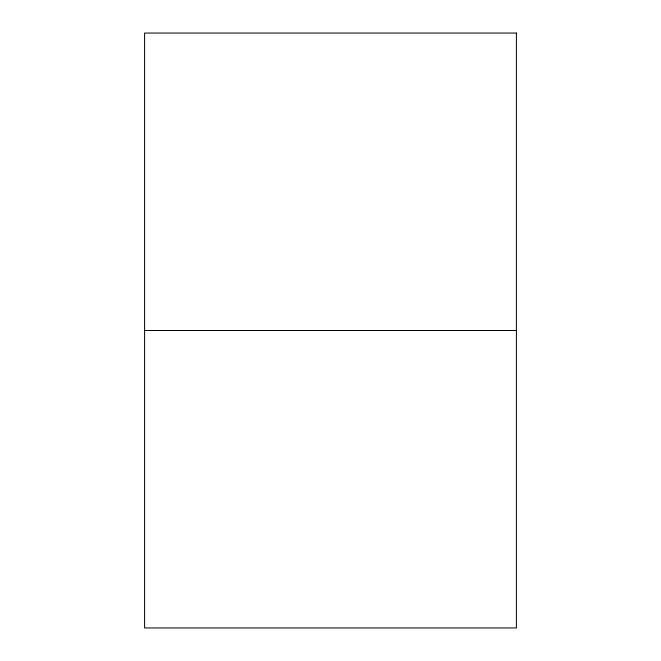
<?xml version="1.0" encoding="UTF-8"?>
<svg xmlns="http://www.w3.org/2000/svg" width="661" height="661" viewBox="0 0 661 661"><rect width="100%" height="100%" fill="white"/><g stroke="black" fill="none" stroke-linecap="round" stroke-linejoin="round"><path stroke-width="0.99" d="M144.594 330.5L516.406 330.5M516.406 33.05L144.594 33.05L144.594 627.95L516.406 627.95L516.406 33.05"/></g></svg>
